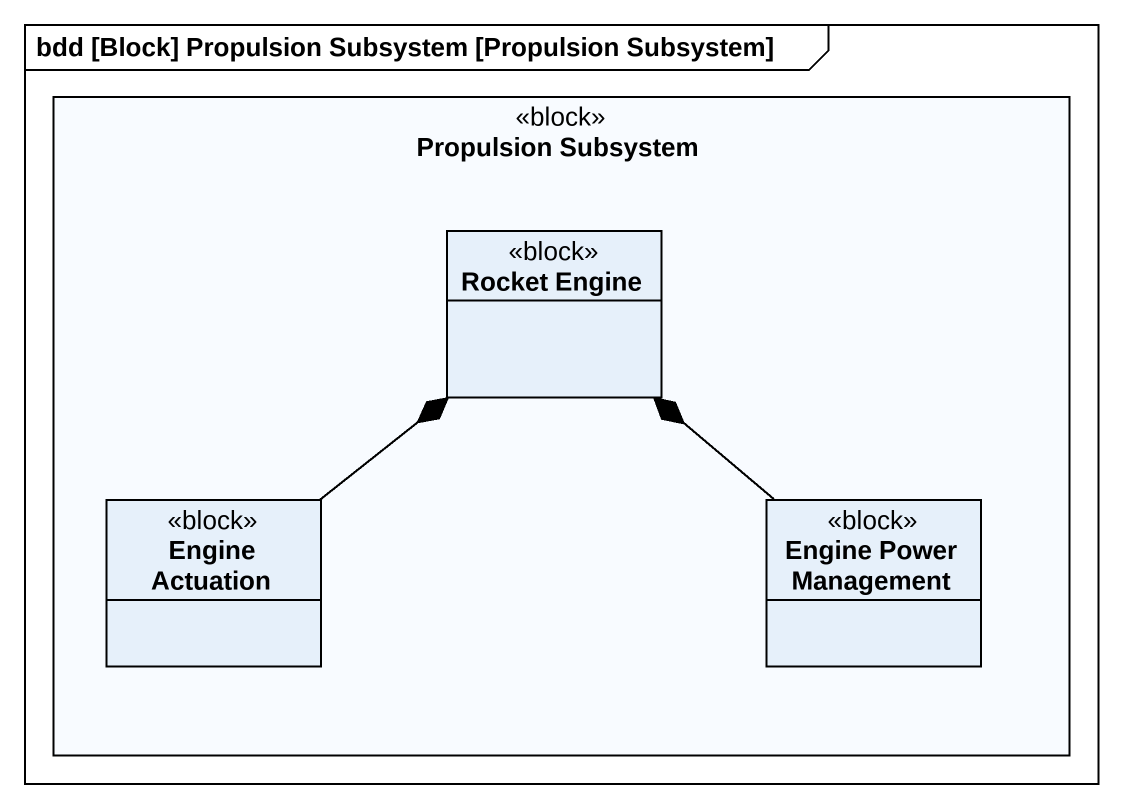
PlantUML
@startuml
mainframe bdd [Block] Propulsion Subsystem [Propulsion Subsystem]
hide circle
hide empty members
rectangle "Propulsion Subsystem" as Propulsion_Subsystem <<block>> {
  class "Rocket Engine" as Rocket_Engine <<block>>
  class "Engine Actuation" as Engine_Actuation <<block>>
  class "Engine Power Management" as Engine_Power_Management <<block>>
}
Engine_Actuation -up-* Rocket_Engine
Engine_Power_Management -up-* Rocket_Engine
@enduml
